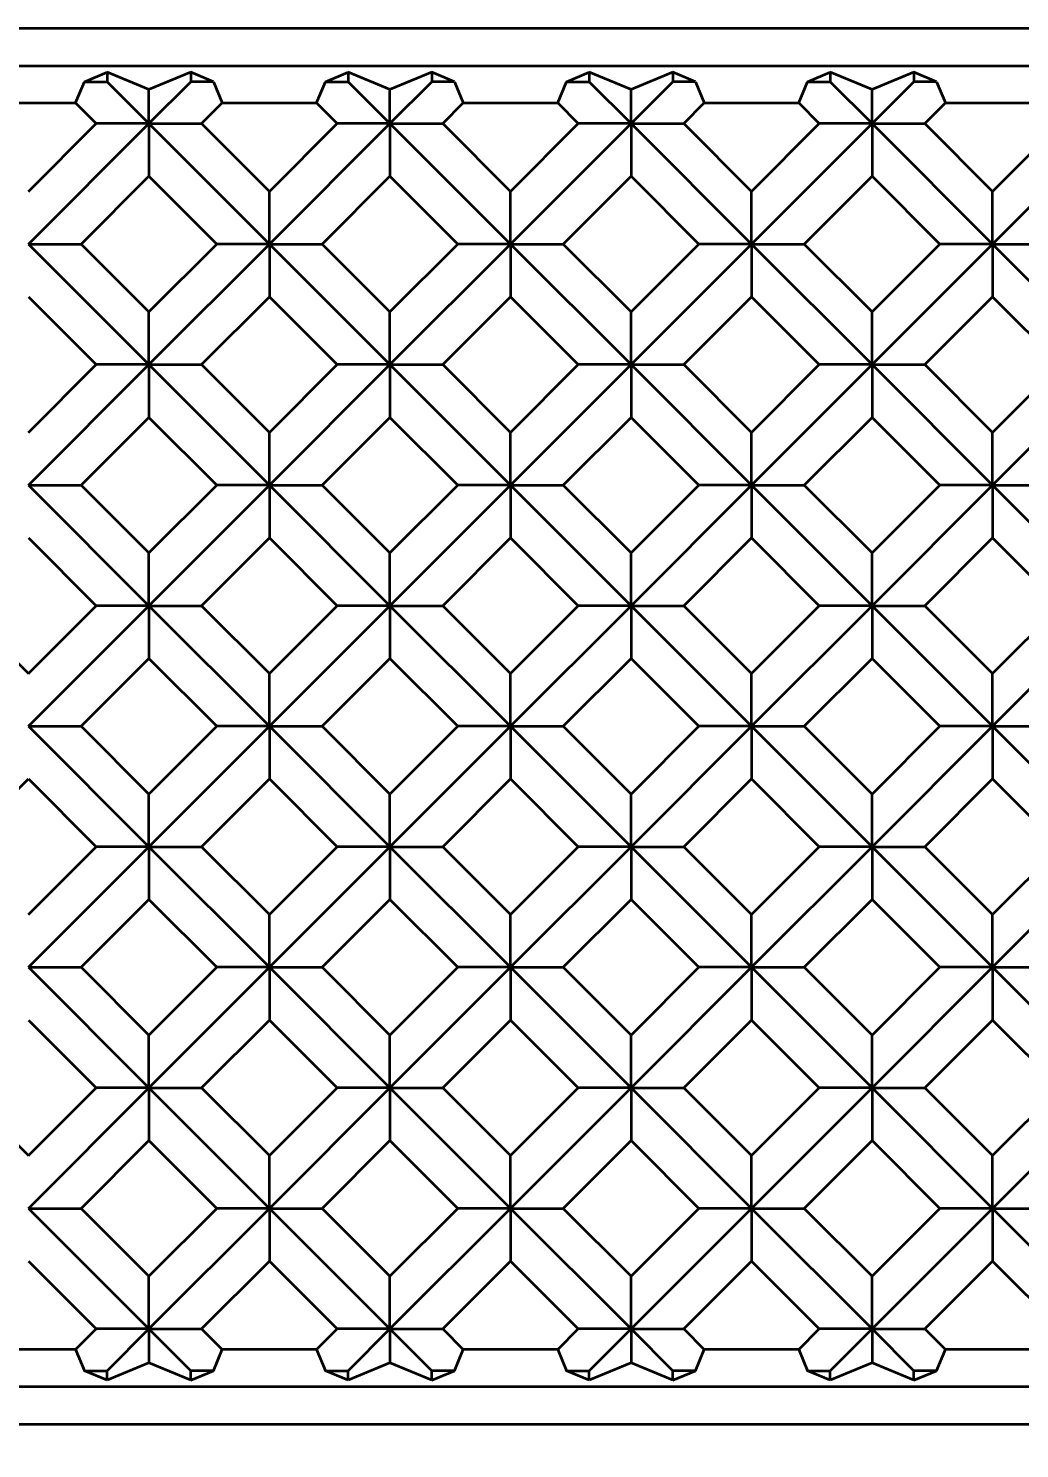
# Model space of a CAD drawing. Header units: millimetres. Extents: x 0 to 420, y 0 to 297.
# Drawn here: x 154.53 to 173.13, y 232.44 to 259.1 of the extents above; entities that cross this region are included whole.
import ezdxf

# ---------------------------------------------------------------- set-up
doc = ezdxf.new("R2010")
doc.units = ezdxf.units.MM
doc.layers.add('DIM', color=5, linetype='Continuous', lineweight=13)
doc.layers.add('VISIBLE', color=7, linetype='Continuous', lineweight=35)
doc.dimstyles.new('AUR', dxfattribs={"dimtxt": 2.5, "dimasz": 2, "dimexe": 1, "dimexo": 0.8, "dimgap": 0.6, "dimtad": 1, "dimdec": 3, "dimlfac": 0.5, "dimdsep": 46, "dimcen": 2.5, "dimclrd": 5, "dimclre": 5, "dimclrt": 7, "dimazin": 3, "dimtfac": 1, "dimtmove": 0, "dimatfit": 3})

msp = doc.modelspace()

# ---------------------------------------------------------------- linework, layer by layer
at = {"layer": 'VISIBLE'}
for points in [[(187, 259.1), (113, 259.1)], [(113, 258.4), (187, 258.4)], [(155.412, 257.7), (155.5777, 258.1)], [(155.5777, 258.1), (156.0019, 258.2757)], [(155.5777, 258.1), (156.0019, 258.1)], [(156.7882, 257.95), (156.0019, 258.2757)], [(156.0019, 258.2757), (156.0019, 258.1)], [(156.0019, 258.1), (156.7882, 257.3137)], [(157.5745, 258.2757), (156.7882, 257.95)], [(156.7882, 257.3137), (157.5745, 258.1)], [(157.9988, 258.1), (157.5745, 258.2757)], [(157.5745, 258.2757), (157.5745, 258.1)], [(157.9988, 258.1), (157.5745, 258.1)], [(157.9988, 258.1), (158.1645, 257.7)], [(159.9375, 257.7), (160.1032, 258.1)], [(160.1032, 258.1), (160.5274, 258.2757)], [(160.1032, 258.1), (160.5274, 258.1)], [(161.3137, 257.95), (160.5274, 258.2757)], [(160.5274, 258.2757), (160.5274, 258.1)], [(160.5274, 258.1), (161.3137, 257.3137)], [(162.1, 258.2757), (161.3137, 257.95)], [(161.3137, 257.3137), (162.1, 258.1)], [(162.5243, 258.1), (162.1, 258.2757)], [(162.1, 258.2757), (162.1, 258.1)], [(162.5243, 258.1), (162.1, 258.1)], [(162.5243, 258.1), (162.6899, 257.7)], [(164.463, 257.7), (164.6286, 258.1)], [(164.6286, 258.1), (165.0529, 258.2757)], [(164.6286, 258.1), (165.0529, 258.1)], [(165.8392, 257.95), (165.0529, 258.2757)], [(165.0529, 258.2757), (165.0529, 258.1)], [(165.0529, 258.1), (165.8392, 257.3137)], [(166.6255, 258.2757), (165.8392, 257.95)], [(165.8392, 257.3137), (166.6255, 258.1)], [(167.0497, 258.1), (166.6255, 258.2757)], [(166.6255, 258.2757), (166.6255, 258.1)], [(167.0497, 258.1), (166.6255, 258.1)], [(167.0497, 258.1), (167.2154, 257.7)], [(168.9884, 257.7), (169.1541, 258.1)], [(169.1541, 258.1), (169.5784, 258.2757)], [(169.1541, 258.1), (169.5784, 258.1)], [(170.3647, 257.95), (169.5784, 258.2757)], [(169.5784, 258.2757), (169.5784, 258.1)], [(169.5784, 258.1), (170.3647, 257.3137)], [(171.151, 258.2757), (170.3647, 257.95)], [(170.3647, 257.3137), (171.151, 258.1)], [(171.5752, 258.1), (171.151, 258.2757)], [(171.151, 258.2757), (171.151, 258.1)], [(171.5752, 258.1), (171.151, 258.1)], [(171.5752, 258.1), (171.7409, 257.7)], [(156.7882, 257.3137), (156.7882, 257.95)], [(161.3137, 257.3137), (161.3137, 257.95)], [(165.8392, 257.3137), (165.8392, 257.95)], [(170.3647, 257.3137), (170.3647, 257.95)], [(153.639, 257.7), (155.412, 257.7)], [(155.412, 257.7), (155.7983, 257.3137)], [(157.7782, 257.3137), (158.1645, 257.7)], [(158.1645, 257.7), (159.9375, 257.7)], [(159.9375, 257.7), (160.3238, 257.3137)], [(162.3037, 257.3137), (162.6899, 257.7)], [(162.6899, 257.7), (164.463, 257.7)], [(164.463, 257.7), (164.8492, 257.3137)], [(166.8291, 257.3137), (167.2154, 257.7)], [(167.2154, 257.7), (168.9884, 257.7)], [(168.9884, 257.7), (169.3747, 257.3137)], [(171.3546, 257.3137), (171.7409, 257.7)], [(171.7409, 257.7), (173.5139, 257.7)], [(154.5255, 256.0409), (155.7983, 257.3137)], [(154.5255, 255.051), (156.7882, 257.3137)], [(156.7882, 257.3137), (155.7983, 257.3137)], [(156.7882, 257.3137), (157.7782, 257.3137)], [(156.7882, 257.3137), (159.051, 255.051)], [(156.7882, 257.3137), (156.7882, 256.3238)], [(157.7782, 257.3137), (159.051, 256.0409)], [(159.051, 256.0409), (160.3238, 257.3137)], [(159.051, 255.051), (161.3137, 257.3137)], [(161.3137, 257.3137), (160.3238, 257.3137)], [(161.3137, 257.3137), (162.3037, 257.3137)], [(161.3137, 257.3137), (163.5765, 255.051)], [(161.3137, 257.3137), (161.3137, 256.3238)], [(162.3037, 257.3137), (163.5765, 256.0409)], [(163.5765, 256.0409), (164.8492, 257.3137)], [(163.5765, 255.051), (165.8392, 257.3137)], [(165.8392, 257.3137), (164.8492, 257.3137)], [(165.8392, 257.3137), (166.8291, 257.3137)], [(165.8392, 257.3137), (168.1019, 255.051)], [(165.8392, 257.3137), (165.8392, 256.3238)], [(166.8291, 257.3137), (168.1019, 256.0409)], [(168.1019, 256.0409), (169.3747, 257.3137)], [(168.1019, 255.051), (170.3647, 257.3137)], [(170.3647, 257.3137), (169.3747, 257.3137)], [(170.3647, 257.3137), (171.3546, 257.3137)], [(170.3647, 257.3137), (172.6274, 255.051)], [(170.3647, 257.3137), (170.3647, 256.3238)], [(171.3546, 257.3137), (172.6274, 256.0409)], [(172.6274, 256.0409), (173.9002, 257.3137)], [(172.6274, 255.051), (174.8902, 257.3137)], [(155.5154, 255.051), (156.7882, 256.3238)], [(156.7882, 256.3238), (158.061, 255.051)], [(160.0409, 255.051), (161.3137, 256.3238)], [(161.3137, 256.3238), (162.5865, 255.051)], [(164.5664, 255.051), (165.8392, 256.3238)], [(165.8392, 256.3238), (167.112, 255.051)], [(169.0919, 255.051), (170.3647, 256.3238)], [(170.3647, 256.3238), (171.6375, 255.051)], [(159.051, 255.051), (159.051, 256.0409)], [(163.5765, 255.051), (163.5765, 256.0409)], [(168.1019, 255.051), (168.1019, 256.0409)], [(172.6274, 255.051), (172.6274, 256.0409)], [(154.5255, 255.051), (155.5154, 255.051)], [(154.5255, 255.051), (156.7882, 252.7882)], [(155.5154, 255.051), (156.7882, 253.7782)], [(156.7882, 252.7882), (159.051, 255.051)], [(156.7882, 253.7782), (158.061, 255.051)], [(159.051, 255.051), (158.061, 255.051)], [(159.051, 255.051), (160.0409, 255.051)], [(159.051, 255.051), (161.3137, 252.7882)], [(159.051, 255.051), (159.051, 254.061)], [(160.0409, 255.051), (161.3137, 253.7782)], [(161.3137, 252.7882), (163.5765, 255.051)], [(161.3137, 253.7782), (162.5865, 255.051)], [(163.5765, 255.051), (162.5865, 255.051)], [(163.5765, 255.051), (164.5664, 255.051)], [(163.5765, 255.051), (165.8392, 252.7882)], [(163.5765, 255.051), (163.5765, 254.061)], [(164.5664, 255.051), (165.8392, 253.7782)], [(165.8392, 252.7882), (168.1019, 255.051)], [(165.8392, 253.7782), (167.112, 255.051)], [(168.1019, 255.051), (167.112, 255.051)], [(168.1019, 255.051), (169.0919, 255.051)], [(168.1019, 255.051), (170.3647, 252.7882)], [(168.1019, 255.051), (168.1019, 254.061)], [(169.0919, 255.051), (170.3647, 253.7782)], [(170.3647, 252.7882), (172.6274, 255.051)], [(170.3647, 253.7782), (171.6375, 255.051)], [(172.6274, 255.051), (171.6375, 255.051)], [(172.6274, 255.051), (173.6174, 255.051)], [(172.6274, 255.051), (174.8902, 252.7882)], [(172.6274, 255.051), (172.6274, 254.061)], [(154.5255, 254.061), (155.7983, 252.7882)], [(157.7782, 252.7882), (159.051, 254.061)], [(159.051, 254.061), (160.3238, 252.7882)], [(162.3037, 252.7882), (163.5765, 254.061)], [(163.5765, 254.061), (164.8492, 252.7882)], [(166.8291, 252.7882), (168.1019, 254.061)], [(168.1019, 254.061), (169.3747, 252.7882)], [(171.3546, 252.7882), (172.6274, 254.061)], [(172.6274, 254.061), (173.9002, 252.7882)], [(156.7882, 252.7882), (156.7882, 253.7782)], [(161.3137, 252.7882), (161.3137, 253.7782)], [(165.8392, 252.7882), (165.8392, 253.7782)], [(170.3647, 252.7882), (170.3647, 253.7782)], [(154.5255, 250.5255), (156.7882, 252.7882)], [(154.5255, 251.5154), (155.7983, 252.7882)], [(156.7882, 252.7882), (155.7983, 252.7882)], [(156.7882, 252.7882), (157.7782, 252.7882)], [(156.7882, 252.7882), (159.051, 250.5255)], [(156.7882, 252.7882), (156.7882, 251.7983)], [(157.7782, 252.7882), (159.051, 251.5154)], [(159.051, 250.5255), (161.3137, 252.7882)], [(159.051, 251.5154), (160.3238, 252.7882)], [(161.3137, 252.7882), (160.3238, 252.7882)], [(161.3137, 252.7882), (162.3037, 252.7882)], [(161.3137, 252.7882), (163.5765, 250.5255)], [(161.3137, 252.7882), (161.3137, 251.7983)], [(162.3037, 252.7882), (163.5765, 251.5154)], [(163.5765, 250.5255), (165.8392, 252.7882)], [(163.5765, 251.5154), (164.8492, 252.7882)], [(165.8392, 252.7882), (164.8492, 252.7882)], [(165.8392, 252.7882), (166.8291, 252.7882)], [(165.8392, 252.7882), (168.1019, 250.5255)], [(165.8392, 252.7882), (165.8392, 251.7983)], [(166.8291, 252.7882), (168.1019, 251.5154)], [(168.1019, 250.5255), (170.3647, 252.7882)], [(168.1019, 251.5154), (169.3747, 252.7882)], [(170.3647, 252.7882), (169.3747, 252.7882)], [(170.3647, 252.7882), (171.3546, 252.7882)], [(170.3647, 252.7882), (172.6274, 250.5255)], [(170.3647, 252.7882), (170.3647, 251.7983)], [(171.3546, 252.7882), (172.6274, 251.5154)], [(172.6274, 250.5255), (174.8902, 252.7882)], [(172.6274, 251.5154), (173.9002, 252.7882)], [(155.5154, 250.5255), (156.7882, 251.7983)], [(156.7882, 251.7983), (158.061, 250.5255)], [(160.0409, 250.5255), (161.3137, 251.7983)], [(161.3137, 251.7983), (162.5865, 250.5255)], [(164.5664, 250.5255), (165.8392, 251.7983)], [(165.8392, 251.7983), (167.112, 250.5255)], [(169.0919, 250.5255), (170.3647, 251.7983)], [(170.3647, 251.7983), (171.6375, 250.5255)], [(159.051, 250.5255), (159.051, 251.5154)], [(163.5765, 250.5255), (163.5765, 251.5154)], [(168.1019, 250.5255), (168.1019, 251.5154)], [(172.6274, 250.5255), (172.6274, 251.5154)], [(154.5255, 250.5255), (155.5154, 250.5255)], [(154.5255, 250.5255), (156.7882, 248.2627)], [(155.5154, 250.5255), (156.7882, 249.2527)], [(156.7882, 248.2627), (159.051, 250.5255)], [(156.7882, 249.2527), (158.061, 250.5255)], [(159.051, 250.5255), (158.061, 250.5255)], [(159.051, 250.5255), (160.0409, 250.5255)], [(159.051, 250.5255), (161.3137, 248.2627)], [(159.051, 250.5255), (159.051, 249.5355)], [(160.0409, 250.5255), (161.3137, 249.2527)], [(161.3137, 248.2627), (163.5765, 250.5255)], [(161.3137, 249.2527), (162.5865, 250.5255)], [(163.5765, 250.5255), (162.5865, 250.5255)], [(163.5765, 250.5255), (164.5664, 250.5255)], [(163.5765, 250.5255), (165.8392, 248.2627)], [(163.5765, 250.5255), (163.5765, 249.5355)], [(164.5664, 250.5255), (165.8392, 249.2527)], [(165.8392, 248.2627), (168.1019, 250.5255)], [(165.8392, 249.2527), (167.112, 250.5255)], [(168.1019, 250.5255), (167.112, 250.5255)], [(168.1019, 250.5255), (169.0919, 250.5255)], [(168.1019, 250.5255), (170.3647, 248.2627)], [(168.1019, 250.5255), (168.1019, 249.5355)], [(169.0919, 250.5255), (170.3647, 249.2527)], [(170.3647, 248.2627), (172.6274, 250.5255)], [(170.3647, 249.2527), (171.6375, 250.5255)], [(172.6274, 250.5255), (171.6375, 250.5255)], [(172.6274, 250.5255), (173.6174, 250.5255)], [(172.6274, 250.5255), (174.8902, 248.2627)], [(172.6274, 250.5255), (172.6274, 249.5355)], [(154.5255, 249.5355), (155.7983, 248.2627)], [(157.7782, 248.2627), (159.051, 249.5355)], [(159.051, 249.5355), (160.3238, 248.2627)], [(162.3037, 248.2627), (163.5765, 249.5355)], [(163.5765, 249.5355), (164.8492, 248.2627)], [(166.8291, 248.2627), (168.1019, 249.5355)], [(168.1019, 249.5355), (169.3747, 248.2627)], [(171.3546, 248.2627), (172.6274, 249.5355)], [(172.6274, 249.5355), (173.9002, 248.2627)], [(156.7882, 248.2627), (156.7882, 249.2527)], [(161.3137, 248.2627), (161.3137, 249.2527)], [(165.8392, 248.2627), (165.8392, 249.2527)], [(170.3647, 248.2627), (170.3647, 249.2527)], [(153.2527, 248.2627), (154.5255, 246.9899)], [(154.5255, 246), (156.7882, 248.2627)], [(154.5255, 246.9899), (155.7983, 248.2627)], [(156.7882, 248.2627), (155.7983, 248.2627)], [(156.7882, 248.2627), (157.7782, 248.2627)], [(156.7882, 248.2627), (159.051, 246)], [(156.7882, 248.2627), (156.7882, 247.2728)], [(157.7782, 248.2627), (159.051, 246.9899)], [(159.051, 246), (161.3137, 248.2627)], [(159.051, 246.9899), (160.3238, 248.2627)], [(161.3137, 248.2627), (160.3238, 248.2627)], [(161.3137, 248.2627), (162.3037, 248.2627)], [(161.3137, 248.2627), (163.5765, 246)], [(161.3137, 248.2627), (161.3137, 247.2728)], [(162.3037, 248.2627), (163.5765, 246.9899)], [(163.5765, 246), (165.8392, 248.2627)], [(163.5765, 246.9899), (164.8492, 248.2627)], [(165.8392, 248.2627), (164.8492, 248.2627)], [(165.8392, 248.2627), (166.8291, 248.2627)], [(165.8392, 248.2627), (168.1019, 246)], [(165.8392, 248.2627), (165.8392, 247.2728)], [(166.8291, 248.2627), (168.1019, 246.9899)], [(168.1019, 246), (170.3647, 248.2627)], [(168.1019, 246.9899), (169.3747, 248.2627)], [(170.3647, 248.2627), (169.3747, 248.2627)], [(170.3647, 248.2627), (171.3546, 248.2627)], [(170.3647, 248.2627), (172.6274, 246)], [(170.3647, 248.2627), (170.3647, 247.2728)], [(171.3546, 248.2627), (172.6274, 246.9899)], [(172.6274, 246), (174.8902, 248.2627)], [(172.6274, 246.9899), (173.9002, 248.2627)], [(155.5154, 246), (156.7882, 247.2728)], [(156.7882, 247.2728), (158.061, 246)], [(160.0409, 246), (161.3137, 247.2728)], [(161.3137, 247.2728), (162.5865, 246)], [(164.5664, 246), (165.8392, 247.2728)], [(165.8392, 247.2728), (167.112, 246)], [(169.0919, 246), (170.3647, 247.2728)], [(170.3647, 247.2728), (171.6375, 246)], [(159.051, 246), (159.051, 246.9899)], [(163.5765, 246), (163.5765, 246.9899)], [(168.1019, 246), (168.1019, 246.9899)], [(172.6274, 246), (172.6274, 246.9899)], [(154.5255, 246), (156.7882, 243.7373)], [(154.5255, 246), (155.5154, 246)], [(155.5154, 246), (156.7882, 244.7272)], [(156.7882, 243.7373), (159.051, 246)], [(156.7882, 244.7272), (158.061, 246)], [(159.051, 246), (158.061, 246)], [(159.051, 246), (159.051, 245.0101)], [(159.051, 246), (161.3137, 243.7373)], [(159.051, 246), (160.0409, 246)], [(160.0409, 246), (161.3137, 244.7272)], [(161.3137, 243.7373), (163.5765, 246)], [(161.3137, 244.7272), (162.5865, 246)], [(163.5765, 246), (162.5865, 246)], [(163.5765, 246), (163.5765, 245.0101)], [(163.5765, 246), (165.8392, 243.7373)], [(163.5765, 246), (164.5664, 246)], [(164.5664, 246), (165.8392, 244.7272)], [(165.8392, 243.7373), (168.1019, 246)], [(165.8392, 244.7272), (167.112, 246)], [(168.1019, 246), (167.112, 246)], [(168.1019, 246), (168.1019, 245.0101)], [(168.1019, 246), (170.3647, 243.7373)], [(168.1019, 246), (169.0919, 246)], [(169.0919, 246), (170.3647, 244.7272)], [(170.3647, 243.7373), (172.6274, 246)], [(170.3647, 244.7272), (171.6375, 246)], [(172.6274, 246), (171.6375, 246)], [(172.6274, 246), (172.6274, 245.0101)], [(172.6274, 246), (174.8902, 243.7373)], [(172.6274, 246), (173.6174, 246)], [(153.2527, 243.7373), (154.5255, 245.0101)], [(154.5255, 245.0101), (155.7983, 243.7373)], [(157.7782, 243.7373), (159.051, 245.0101)], [(159.051, 245.0101), (160.3238, 243.7373)], [(162.3037, 243.7373), (163.5765, 245.0101)], [(163.5765, 245.0101), (164.8492, 243.7373)], [(166.8291, 243.7373), (168.1019, 245.0101)], [(168.1019, 245.0101), (169.3747, 243.7373)], [(171.3546, 243.7373), (172.6274, 245.0101)], [(172.6274, 245.0101), (173.9002, 243.7373)], [(156.7882, 243.7373), (156.7882, 244.7272)], [(161.3137, 243.7373), (161.3137, 244.7272)], [(165.8392, 243.7373), (165.8392, 244.7272)], [(170.3647, 243.7373), (170.3647, 244.7272)], [(154.5255, 241.4745), (156.7882, 243.7373)], [(154.5255, 242.4645), (155.7983, 243.7373)], [(156.7882, 243.7373), (155.7983, 243.7373)], [(156.7882, 243.7373), (156.7882, 242.7473)], [(156.7882, 243.7373), (159.051, 241.4745)], [(156.7882, 243.7373), (157.7782, 243.7373)], [(157.7782, 243.7373), (159.051, 242.4645)], [(159.051, 241.4745), (161.3137, 243.7373)], [(159.051, 242.4645), (160.3238, 243.7373)], [(161.3137, 243.7373), (160.3238, 243.7373)], [(161.3137, 243.7373), (161.3137, 242.7473)], [(161.3137, 243.7373), (163.5765, 241.4745)], [(161.3137, 243.7373), (162.3037, 243.7373)], [(162.3037, 243.7373), (163.5765, 242.4645)], [(163.5765, 241.4745), (165.8392, 243.7373)], [(163.5765, 242.4645), (164.8492, 243.7373)], [(165.8392, 243.7373), (164.8492, 243.7373)], [(165.8392, 243.7373), (165.8392, 242.7473)], [(165.8392, 243.7373), (168.1019, 241.4745)], [(165.8392, 243.7373), (166.8291, 243.7373)], [(166.8291, 243.7373), (168.1019, 242.4645)], [(168.1019, 241.4745), (170.3647, 243.7373)], [(168.1019, 242.4645), (169.3747, 243.7373)], [(170.3647, 243.7373), (169.3747, 243.7373)], [(170.3647, 243.7373), (170.3647, 242.7473)], [(170.3647, 243.7373), (172.6274, 241.4745)], [(170.3647, 243.7373), (171.3546, 243.7373)], [(171.3546, 243.7373), (172.6274, 242.4645)], [(172.6274, 241.4745), (174.8902, 243.7373)], [(172.6274, 242.4645), (173.9002, 243.7373)], [(155.5154, 241.4745), (156.7882, 242.7473)], [(156.7882, 242.7473), (158.061, 241.4745)], [(160.0409, 241.4745), (161.3137, 242.7473)], [(161.3137, 242.7473), (162.5865, 241.4745)], [(164.5664, 241.4745), (165.8392, 242.7473)], [(165.8392, 242.7473), (167.112, 241.4745)], [(169.0919, 241.4745), (170.3647, 242.7473)], [(170.3647, 242.7473), (171.6375, 241.4745)], [(159.051, 241.4745), (159.051, 242.4645)], [(163.5765, 241.4745), (163.5765, 242.4645)], [(168.1019, 241.4745), (168.1019, 242.4645)], [(172.6274, 241.4745), (172.6274, 242.4645)], [(154.5255, 241.4745), (156.7882, 239.2118)], [(154.5255, 241.4745), (155.5154, 241.4745)], [(155.5154, 241.4745), (156.7882, 240.2017)], [(156.7882, 239.2118), (159.051, 241.4745)], [(156.7882, 240.2017), (158.061, 241.4745)], [(159.051, 241.4745), (158.061, 241.4745)], [(159.051, 241.4745), (159.051, 240.4846)], [(159.051, 241.4745), (161.3137, 239.2118)], [(159.051, 241.4745), (160.0409, 241.4745)], [(160.0409, 241.4745), (161.3137, 240.2017)], [(161.3137, 239.2118), (163.5765, 241.4745)], [(161.3137, 240.2017), (162.5865, 241.4745)], [(163.5765, 241.4745), (162.5865, 241.4745)], [(163.5765, 241.4745), (163.5765, 240.4846)], [(163.5765, 241.4745), (165.8392, 239.2118)], [(163.5765, 241.4745), (164.5664, 241.4745)], [(164.5664, 241.4745), (165.8392, 240.2017)], [(165.8392, 239.2118), (168.1019, 241.4745)], [(165.8392, 240.2017), (167.112, 241.4745)], [(168.1019, 241.4745), (167.112, 241.4745)], [(168.1019, 241.4745), (168.1019, 240.4846)], [(168.1019, 241.4745), (170.3647, 239.2118)], [(168.1019, 241.4745), (169.0919, 241.4745)], [(169.0919, 241.4745), (170.3647, 240.2017)], [(170.3647, 239.2118), (172.6274, 241.4745)], [(170.3647, 240.2017), (171.6375, 241.4745)], [(172.6274, 241.4745), (171.6375, 241.4745)], [(172.6274, 241.4745), (172.6274, 240.4846)], [(172.6274, 241.4745), (174.8902, 239.2118)], [(172.6274, 241.4745), (173.6174, 241.4745)], [(154.5255, 240.4846), (155.7983, 239.2118)], [(157.7782, 239.2118), (159.051, 240.4846)], [(159.051, 240.4846), (160.3238, 239.2118)], [(162.3037, 239.2118), (163.5765, 240.4846)], [(163.5765, 240.4846), (164.8492, 239.2118)], [(166.8291, 239.2118), (168.1019, 240.4846)], [(168.1019, 240.4846), (169.3747, 239.2118)], [(171.3546, 239.2118), (172.6274, 240.4846)], [(172.6274, 240.4846), (173.9002, 239.2118)], [(156.7882, 239.2118), (156.7882, 240.2017)], [(161.3137, 239.2118), (161.3137, 240.2017)], [(165.8392, 239.2118), (165.8392, 240.2017)], [(170.3647, 239.2118), (170.3647, 240.2017)], [(153.2527, 239.2118), (154.5255, 237.939)], [(154.5255, 236.949), (156.7882, 239.2118)], [(154.5255, 237.939), (155.7983, 239.2118)], [(156.7882, 239.2118), (155.7983, 239.2118)], [(156.7882, 239.2118), (156.7882, 238.2218)], [(156.7882, 239.2118), (159.051, 236.949)], [(156.7882, 239.2118), (157.7782, 239.2118)], [(157.7782, 239.2118), (159.051, 237.939)], [(159.051, 236.949), (161.3137, 239.2118)], [(159.051, 237.939), (160.3238, 239.2118)], [(161.3137, 239.2118), (160.3238, 239.2118)], [(161.3137, 239.2118), (161.3137, 238.2218)], [(161.3137, 239.2118), (163.5765, 236.949)], [(161.3137, 239.2118), (162.3037, 239.2118)], [(162.3037, 239.2118), (163.5765, 237.939)], [(163.5765, 236.949), (165.8392, 239.2118)], [(163.5765, 237.939), (164.8492, 239.2118)], [(165.8392, 239.2118), (164.8492, 239.2118)], [(165.8392, 239.2118), (165.8392, 238.2218)], [(165.8392, 239.2118), (168.1019, 236.949)], [(165.8392, 239.2118), (166.8291, 239.2118)], [(166.8291, 239.2118), (168.1019, 237.939)], [(168.1019, 236.949), (170.3647, 239.2118)], [(168.1019, 237.939), (169.3747, 239.2118)], [(170.3647, 239.2118), (169.3747, 239.2118)], [(170.3647, 239.2118), (170.3647, 238.2218)], [(170.3647, 239.2118), (172.6274, 236.949)], [(170.3647, 239.2118), (171.3546, 239.2118)], [(171.3546, 239.2118), (172.6274, 237.939)], [(172.6274, 236.949), (174.8902, 239.2118)], [(172.6274, 237.939), (173.9002, 239.2118)], [(155.5154, 236.949), (156.7882, 238.2218)], [(156.7882, 238.2218), (158.061, 236.949)], [(160.0409, 236.949), (161.3137, 238.2218)], [(161.3137, 238.2218), (162.5865, 236.949)], [(164.5664, 236.949), (165.8392, 238.2218)], [(165.8392, 238.2218), (167.112, 236.949)], [(169.0919, 236.949), (170.3647, 238.2218)], [(170.3647, 238.2218), (171.6375, 236.949)], [(159.051, 236.949), (159.051, 237.939)], [(163.5765, 236.949), (163.5765, 237.939)], [(168.1019, 236.949), (168.1019, 237.939)], [(172.6274, 236.949), (172.6274, 237.939)], [(154.5255, 236.949), (156.7882, 234.6863)], [(154.5255, 236.949), (155.5154, 236.949)], [(155.5154, 236.949), (156.7882, 235.6762)], [(156.7882, 234.6863), (159.051, 236.949)], [(156.7882, 235.6762), (158.061, 236.949)], [(159.051, 236.949), (158.061, 236.949)], [(159.051, 236.949), (159.051, 235.9591)], [(159.051, 236.949), (161.3137, 234.6863)], [(159.051, 236.949), (160.0409, 236.949)], [(160.0409, 236.949), (161.3137, 235.6762)], [(161.3137, 234.6863), (163.5765, 236.949)], [(161.3137, 235.6762), (162.5865, 236.949)], [(163.5765, 236.949), (162.5865, 236.949)], [(163.5765, 236.949), (163.5765, 235.9591)], [(163.5765, 236.949), (165.8392, 234.6863)], [(163.5765, 236.949), (164.5664, 236.949)], [(164.5664, 236.949), (165.8392, 235.6762)], [(165.8392, 234.6863), (168.1019, 236.949)], [(165.8392, 235.6762), (167.112, 236.949)], [(168.1019, 236.949), (167.112, 236.949)], [(168.1019, 236.949), (168.1019, 235.9591)], [(168.1019, 236.949), (170.3647, 234.6863)], [(168.1019, 236.949), (169.0919, 236.949)], [(169.0919, 236.949), (170.3647, 235.6762)], [(170.3647, 234.6863), (172.6274, 236.949)], [(170.3647, 235.6762), (171.6375, 236.949)], [(172.6274, 236.949), (171.6375, 236.949)], [(172.6274, 236.949), (172.6274, 235.9591)], [(172.6274, 236.949), (174.8902, 234.6863)], [(172.6274, 236.949), (173.6174, 236.949)], [(154.5255, 235.9591), (155.7983, 234.6863)], [(157.7782, 234.6863), (159.051, 235.9591)], [(159.051, 235.9591), (160.3238, 234.6863)], [(162.3037, 234.6863), (163.5765, 235.9591)], [(163.5765, 235.9591), (164.8492, 234.6863)], [(166.8291, 234.6863), (168.1019, 235.9591)], [(168.1019, 235.9591), (169.3747, 234.6863)], [(171.3546, 234.6863), (172.6274, 235.9591)], [(172.6274, 235.9591), (173.9002, 234.6863)], [(156.7882, 234.6863), (156.7882, 235.6762)], [(161.3137, 234.6863), (161.3137, 235.6762)], [(165.8392, 234.6863), (165.8392, 235.6762)], [(170.3647, 234.6863), (170.3647, 235.6762)], [(155.412, 234.3), (155.7983, 234.6863)], [(156.7882, 234.6863), (155.7983, 234.6863)], [(156.0019, 233.9), (156.7882, 234.6863)], [(156.7882, 234.6863), (156.7882, 234.05)], [(156.7882, 234.6863), (157.5745, 233.9)], [(156.7882, 234.6863), (157.7782, 234.6863)], [(157.7782, 234.6863), (158.1645, 234.3)], [(159.9375, 234.3), (160.3238, 234.6863)], [(161.3137, 234.6863), (160.3238, 234.6863)], [(160.5274, 233.9), (161.3137, 234.6863)], [(161.3137, 234.6863), (161.3137, 234.05)], [(161.3137, 234.6863), (162.1, 233.9)], [(161.3137, 234.6863), (162.3037, 234.6863)], [(162.3037, 234.6863), (162.6899, 234.3)], [(164.463, 234.3), (164.8492, 234.6863)], [(165.8392, 234.6863), (164.8492, 234.6863)], [(165.0529, 233.9), (165.8392, 234.6863)], [(165.8392, 234.6863), (165.8392, 234.05)], [(165.8392, 234.6863), (166.6255, 233.9)], [(165.8392, 234.6863), (166.8291, 234.6863)], [(166.8291, 234.6863), (167.2154, 234.3)], [(168.9884, 234.3), (169.3747, 234.6863)], [(170.3647, 234.6863), (169.3747, 234.6863)], [(169.5784, 233.9), (170.3647, 234.6863)], [(170.3647, 234.6863), (170.3647, 234.05)], [(170.3647, 234.6863), (171.151, 233.9)], [(170.3647, 234.6863), (171.3546, 234.6863)], [(171.3546, 234.6863), (171.7409, 234.3)], [(155.412, 234.3), (153.639, 234.3)], [(155.412, 234.3), (155.5777, 233.9)], [(157.9988, 233.9), (158.1645, 234.3)], [(159.9375, 234.3), (158.1645, 234.3)], [(159.9375, 234.3), (160.1032, 233.9)], [(162.5243, 233.9), (162.6899, 234.3)], [(164.463, 234.3), (162.6899, 234.3)], [(164.463, 234.3), (164.6286, 233.9)], [(167.0497, 233.9), (167.2154, 234.3)], [(168.9884, 234.3), (167.2154, 234.3)], [(168.9884, 234.3), (169.1541, 233.9)], [(171.5752, 233.9), (171.7409, 234.3)], [(173.5139, 234.3), (171.7409, 234.3)], [(156.0019, 233.7243), (155.5777, 233.9)], [(155.5777, 233.9), (156.0019, 233.9)], [(156.7882, 234.05), (156.0019, 233.7243)], [(156.0019, 233.7243), (156.0019, 233.9)], [(157.5745, 233.7243), (156.7882, 234.05)], [(157.5745, 233.7243), (157.9988, 233.9)], [(157.5745, 233.7243), (157.5745, 233.9)], [(157.9988, 233.9), (157.5745, 233.9)], [(160.5274, 233.7243), (160.1032, 233.9)], [(160.1032, 233.9), (160.5274, 233.9)], [(161.3137, 234.05), (160.5274, 233.7243)], [(160.5274, 233.7243), (160.5274, 233.9)], [(162.1, 233.7243), (161.3137, 234.05)], [(162.1, 233.7243), (162.5243, 233.9)], [(162.1, 233.7243), (162.1, 233.9)], [(162.5243, 233.9), (162.1, 233.9)], [(165.0529, 233.7243), (164.6286, 233.9)], [(164.6286, 233.9), (165.0529, 233.9)], [(165.8392, 234.05), (165.0529, 233.7243)], [(165.0529, 233.7243), (165.0529, 233.9)], [(166.6255, 233.7243), (165.8392, 234.05)], [(166.6255, 233.7243), (167.0497, 233.9)], [(166.6255, 233.7243), (166.6255, 233.9)], [(167.0497, 233.9), (166.6255, 233.9)], [(169.5784, 233.7243), (169.1541, 233.9)], [(169.1541, 233.9), (169.5784, 233.9)], [(170.3647, 234.05), (169.5784, 233.7243)], [(169.5784, 233.7243), (169.5784, 233.9)], [(171.151, 233.7243), (170.3647, 234.05)], [(171.151, 233.7243), (171.5752, 233.9)], [(171.151, 233.7243), (171.151, 233.9)], [(171.5752, 233.9), (171.151, 233.9)], [(187, 233.6), (113, 233.6)], [(113, 232.9), (187, 232.9)]]:
    msp.add_lwpolyline(points, dxfattribs=at)

# ---------------------------------------------------------------- dimensions: what is measured, and where the dimension line sits
at = {"layer": 'DIM'}
msp.add_linear_dim(base=(109, 214), p1=(109, 237.6), p2=(191, 237.6), dimstyle='AUR', dxfattribs=at).render()

doc.saveas('drawing.dxf')
